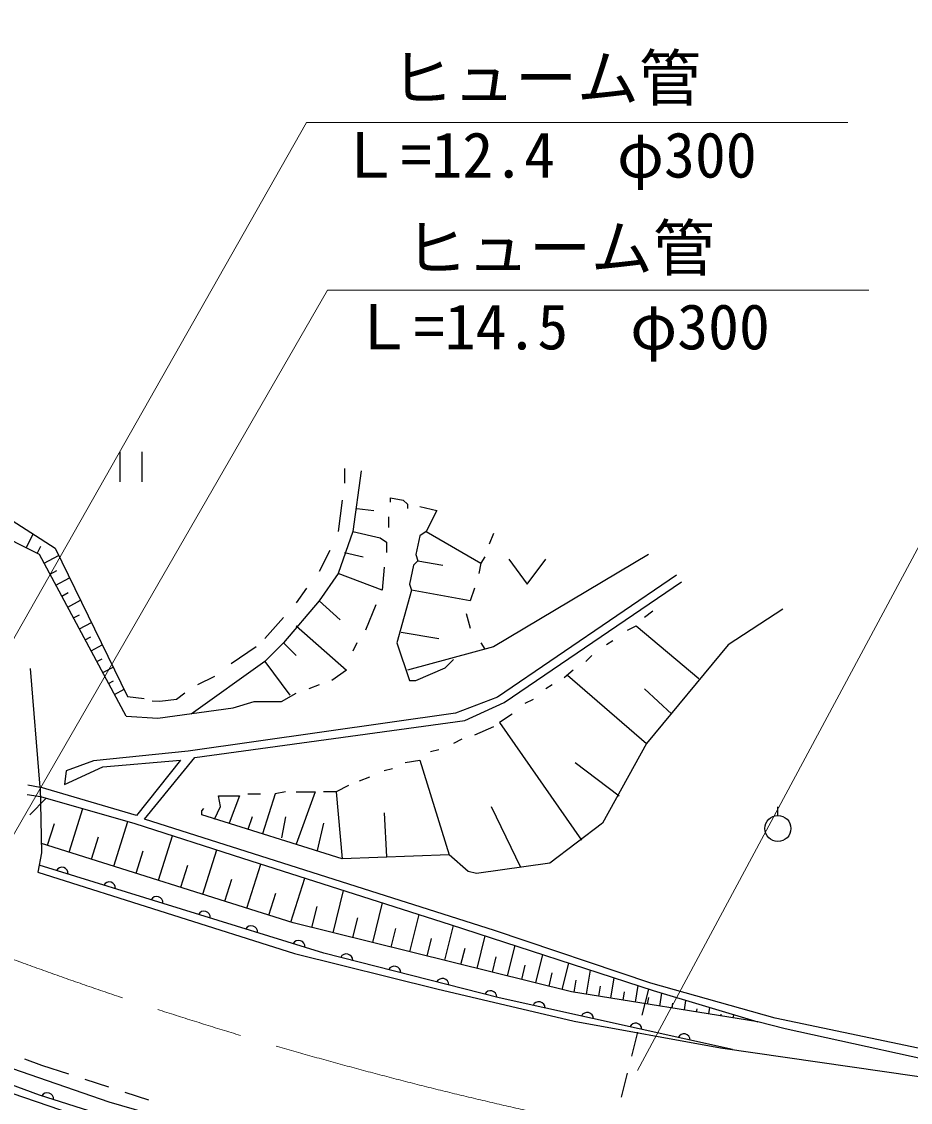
# Model space of a CAD drawing. Units: millimetres, scale not verified. Extents: x 40000 to 680000, y 20000 to 380000.
# Drawn here: x 419773 to 455642, y 265104 to 308709 of the extents above; entities that cross this region are included whole.
import ezdxf
from ezdxf.enums import TextEntityAlignment as Align

# ---------------------------------------------------------------- set-up
doc = ezdxf.new("R2010")
doc.units = ezdxf.units.MM
doc.header["$LTSCALE"] = 1000
doc.linetypes.add('CHAIN', pattern=[18.5, 12, -1.5, 3.5, -1.5])
for name, color, linetype, lineweight in [('M-BGD', 7, 'Continuous', 25), ('M-BMK', 2, 'CHAIN', 13), ('M-STR-HTXT', 7, 'Continuous', 13), ('M-STR-STRC', 7, 'Continuous', 25)]:
    doc.layers.add(name, color=color, linetype=linetype, lineweight=lineweight)
doc.styles.add('ＭＳ ゴシック', font='')
doc.styles.get('ＭＳ ゴシック').set_extended_font_data('MS Gothic')

msp = doc.modelspace()

# ---------------------------------------------------------------- linework, layer by layer
at = {"layer": 'M-BGD'}
for p, q in [((432800, 290675), (432800, 290082)), ((433477, 290590), (433139, 288135)), ((432715, 289405), (432546, 288135)), ((434663, 289320), (434663, 289490)), ((434663, 289490), (435171, 289405)), ((435171, 289405), (435340, 289236)), ((435340, 289236), (435340, 289066)), ((435848, 289151), (436525, 288982)), ((433308, 289066), (433985, 288982)), ((434578, 288728), (434578, 288304)), ((436525, 288982), (436102, 288135)), ((419960, 287473), (420241, 288036)), ((433139, 288135), (432546, 286442)), ((433139, 288135), (434239, 287881)), ((434239, 287881), (434493, 287712)), ((435848, 287966), (435679, 287204)), ((436102, 288135), (435848, 287966)), ((436102, 288135), (438303, 286865)), ((438811, 288050), (438642, 287627)), ((420407, 287249), (420554, 287544)), ((432207, 287373), (431784, 286526)), ((434493, 287712), (434493, 287288)), ((420687, 286853), (421267, 287165)), ((432800, 287288), (433562, 287119)), ((435763, 286950), (435594, 286780)), ((435679, 287204), (435763, 286950)), ((435763, 286950), (436779, 286780)), ((438473, 287119), (438303, 286865)), ((445077, 287204), (438811, 283478)), ((420923, 286413), (421197, 286560)), ((434409, 286696), (434324, 285764)), ((435594, 286780), (435425, 286018)), ((438303, 286865), (438219, 286442)), ((421159, 285972), (421707, 286266)), ((432546, 286442), (431784, 285341)), ((434324, 285764), (432546, 286442)), ((421396, 285532), (421653, 285670)), ((431276, 285849), (430853, 285256)), ((435509, 285764), (434917, 283648)), ((435425, 286018), (435509, 285764)), ((437880, 285341), (435509, 285764)), ((438049, 285849), (437880, 285341)), ((421632, 285091), (422147, 285367)), ((431784, 285341), (430345, 283648)), ((431784, 285341), (432631, 284579)), ((421868, 284650), (422109, 284779)), ((434070, 285172), (433647, 284156)), ((437711, 284833), (437880, 284240)), ((445246, 284918), (444907, 284664)), ((450495, 285002), (448294, 283563)), ((422104, 284210), (422587, 284468)), ((430345, 284664), (429583, 283817)), ((430853, 284325), (432885, 282547)), ((444230, 284156), (444569, 284325)), ((444569, 284325), (447109, 282208)), ((422341, 283769), (422565, 283889)), ((435086, 284071), (436610, 283817)), ((422577, 283328), (423026, 283569)), ((429244, 283478), (428228, 282801)), ((430345, 283648), (429583, 282886)), ((430345, 283648), (430853, 283140)), ((433308, 283648), (433139, 283309)), ((434917, 283648), (435425, 282124)), ((438811, 283478), (435340, 282547)), ((438303, 283648), (438473, 283394)), ((443637, 283732), (443383, 283563)), ((448294, 283563), (444992, 279584)), ((422813, 282888), (423022, 282999)), ((442791, 283140), (442537, 282886)), ((420521, 277825), (420135, 282610)), ((423050, 282447), (423466, 282670)), ((429583, 282886), (426619, 280769)), ((429583, 282886), (430599, 281531)), ((435679, 282124), (436864, 282632)), ((436864, 282632), (437203, 282970)), ((427551, 282293), (426873, 281954)), ((432885, 282547), (432292, 282124)), ((435425, 282124), (435679, 282124)), ((442029, 282547), (441672, 282233)), ((441797, 282343), (444992, 279584)), ((423286, 282006), (423478, 282109)), ((423522, 281566), (423906, 281771)), ((431784, 281954), (431361, 281785)), ((441182, 281954), (440928, 281785)), ((444907, 281785), (446008, 280769)), ((424047, 281483), (424723, 281399)), ((425349, 281277), (425039, 281292)), ((426027, 281362), (425349, 281277)), ((426365, 281616), (426027, 281362)), ((428313, 281023), (429159, 281277)), ((429159, 281277), (430260, 281277)), ((430260, 281277), (430853, 281616)), ((440420, 281362), (440081, 281192)), ((425265, 280600), (428313, 281023)), ((423995, 280684), (425265, 280600)), ((439573, 280769), (439065, 280430)), ((439065, 280430), (442367, 275689)), ((438811, 280261), (438049, 279922)), ((437541, 279753), (437203, 279584)), ((444992, 279584), (443214, 276366)), ((436610, 279330), (436271, 279245)), ((435255, 278822), (435848, 278906)), ((435848, 278906), (437033, 275096)), ((442113, 278822), (443891, 277467)), ((433816, 278229), (433393, 278060)), ((434747, 278568), (434409, 278483)), ((420026, 277913), (420521, 277825)), ((432969, 277890), (432461, 277636)), ((419996, 277529), (420530, 277447)), ((420109, 276700), (420758, 277382)), ((427805, 277044), (427720, 277467)), ((427720, 277467), (428567, 277467)), ((428567, 277467), (428143, 276366)), ((428905, 277552), (429413, 277552)), ((430006, 277552), (429498, 275943)), ((430429, 277636), (430006, 277552)), ((430853, 277636), (431615, 277636)), ((431615, 277636), (430853, 275520)), ((432461, 277636), (431953, 277636)), ((432461, 277636), (432715, 274927)), ((421694, 275201), (422248, 276956)), ((427043, 276874), (427127, 276959)), ((427551, 276536), (427805, 277044)), ((438727, 277044), (439912, 274588)), ((450294, 276679), (450294, 277029)), ((427043, 276705), (427043, 276874)), ((432715, 274927), (427043, 276705)), ((429075, 276620), (428905, 276112)), ((430429, 276620), (430260, 275774)), ((434409, 276790), (434493, 275012)), ((420817, 275477), (421094, 276355)), ((423498, 274632), (424066, 276435)), ((431953, 276366), (431699, 275266)), ((443214, 276366), (441097, 274758)), ((422596, 274916), (422880, 275818)), ((425298, 274064), (425866, 275865)), ((424398, 274348), (424682, 275248)), ((427087, 273500), (427651, 275289)), ((428867, 272938), (429428, 274718)), ((437033, 275096), (432715, 274927)), ((437795, 274419), (437033, 275096)), ((441097, 274758), (438134, 274334)), ((426193, 273782), (426475, 274676)), ((438134, 274334), (437795, 274419)), ((427977, 273219), (428258, 274109)), ((430641, 272379), (431201, 274153)), ((429754, 272659), (430034, 273546)), ((432344, 271951), (432766, 273655)), ((431492, 272162), (431703, 273014)), ((433942, 271555), (434338, 273154)), ((433143, 271753), (433341, 272552)), ((435442, 271184), (435813, 272684)), ((434692, 271369), (434878, 272119)), ((436848, 270836), (437197, 272242)), ((436145, 271010), (436319, 271713)), ((438160, 270511), (438485, 271823)), ((437504, 270673), (437667, 271329)), ((439384, 270208), (439686, 271432)), ((438772, 270360), (438923, 270971)), ((440525, 269926), (440807, 271067)), ((439954, 270067), (440095, 270637)), ((441589, 269662), (441853, 270726)), ((442570, 269471), (442727, 270442)), ((441057, 269794), (441189, 270326)), ((442076, 269551), (442155, 270036)), ((443557, 269311), (443689, 270129)), ((443064, 269391), (443130, 269800)), ((444051, 269231), (444104, 269563)), ((444544, 269152), (444652, 269815)), ((444814, 268617), (445081, 269676)), ((445531, 268992), (445615, 269511)), ((445038, 269072), (445080, 269331)), ((446025, 268912), (446057, 269107)), ((446519, 268832), (446582, 269221)), ((447012, 268752), (447033, 268882)), ((447506, 268672), (447548, 268932)), ((447999, 268593), (448010, 268657)), ((448493, 268513), (448514, 268643)), ((444398, 266969), (444643, 267939)), ((419893, 266863), (420578, 266609)), ((420578, 266609), (421661, 266257)), ((422326, 266041), (423278, 265732)), ((443983, 265321), (444227, 266290)), ((423943, 265516), (424894, 265207))]:
    msp.add_line(p, q, dxfattribs=at)
for points in [[(415212, 294882), (417049, 292554), (417786, 290693), (418980, 288856), (421121, 287463), (424047, 281483)], [(423995, 280684), (420499, 287203), (418525, 288190), (417261, 289810), (416668, 291942), (414512, 294723)], [(446207, 286381), (438975, 281454), (437290, 280810), (426493, 279268), (422680, 278890), (421572, 278477), (421502, 277931), (423054, 278641), (426182, 278906), (424408, 276673), (420521, 277825), (420581, 275168), (420425, 274395), (430787, 271112), (436527, 269690), (442077, 268382), (447981, 267309), (455905, 266156), (459556, 265977)], [(458716, 266711), (450183, 268501), (445171, 269914), (438854, 272044), (424739, 276532), (426764, 279024), (437660, 280512), (439253, 281238), (446406, 286112)], [(420530, 277447), (424336, 276358), (428690, 274954), (437062, 272286), (445260, 269618), (449480, 268353)], [(442241, 260394), (435997, 261696), (430275, 263101), (423306, 265119), (415167, 267922), (411274, 269467), (401965, 273558), (395515, 276857)], [(449480, 268353), (441967, 269569), (430737, 272349), (420572, 275554)], [(448467, 267238), (439043, 269321), (431969, 271129), (420482, 274676)], [(458435, 266352), (450592, 268072), (449480, 268353)], [(414579, 267121), (422280, 264475), (428370, 262632), (437094, 260420), (442028, 259459)], [(442028, 259459), (436428, 260855), (427359, 263219), (420496, 265395), (416364, 266920)]]:
    msp.add_lwpolyline(points, dxfattribs=at)
msp.add_circle((450294, 276154), 525, dxfattribs=at)
for centre, start, end in [((421397, 274334), 355.5198, 150.159), ((423308, 273744), 355.5198, 150.159), ((425219, 273154), 355.5198, 150.159), ((427130, 272564), 355.5198, 150.159), ((429041, 271974), 355.5198, 150.159), ((430952, 271384), 355.5198, 150.159), ((432878, 270838), 358.3435, 152.9827), ((434816, 270343), 358.3435, 152.9827), ((436753, 269848), 358.3435, 152.9827), ((438691, 269352), 358.3435, 152.9827), ((440643, 268909), 0.2181, 154.8573), ((442596, 268478), 0.2181, 154.8573), ((444549, 268046), 0.2181, 154.8573), ((446502, 267615), 0.2181, 154.8573), ((420806, 265238), 355.0847, 149.7239)]:
    msp.add_arc(centre, 256, start, end, dxfattribs=at)
at = {"layer": 'M-BMK'}
msp.add_arc((475957, 424725), 163907, 234.33359, 269.29546, dxfattribs=at)
at = {"layer": 'M-STR-HTXT'}
for p, q in [((467344, 308709), (444622, 266395)), ((431276, 304645), (414941, 275869)), ((453120, 304645), (431276, 304645)), ((432123, 297872), (419088, 275267)), ((453967, 297872), (432123, 297872))]:
    msp.add_line(p, q, dxfattribs=at)
at = {"layer": 'M-STR-STRC'}
for p, q in [((423740, 291347), (423740, 290147)), ((424640, 290147), (424640, 291347)), ((439431, 287017), (440181, 286017)), ((440181, 286017), (440931, 287017))]:
    msp.add_line(p, q, dxfattribs=at)

# ---------------------------------------------------------------- texts
at = {"layer": 'M-STR-HTXT', "style": 'ＭＳ ゴシック'}
for s, p in [('ヒューム管', (434684, 304970)), ('Ｌ=12.4\u3000φ300', (432567, 301866)), ('ヒューム管', (435247, 298113)), ('Ｌ=14.5\u3000φ300', (433100, 294935))]:
    msp.add_text(s, height=1833, dxfattribs=at).set_placement(p, align=Align.BOTTOM_LEFT)

doc.saveas('drawing.dxf')
